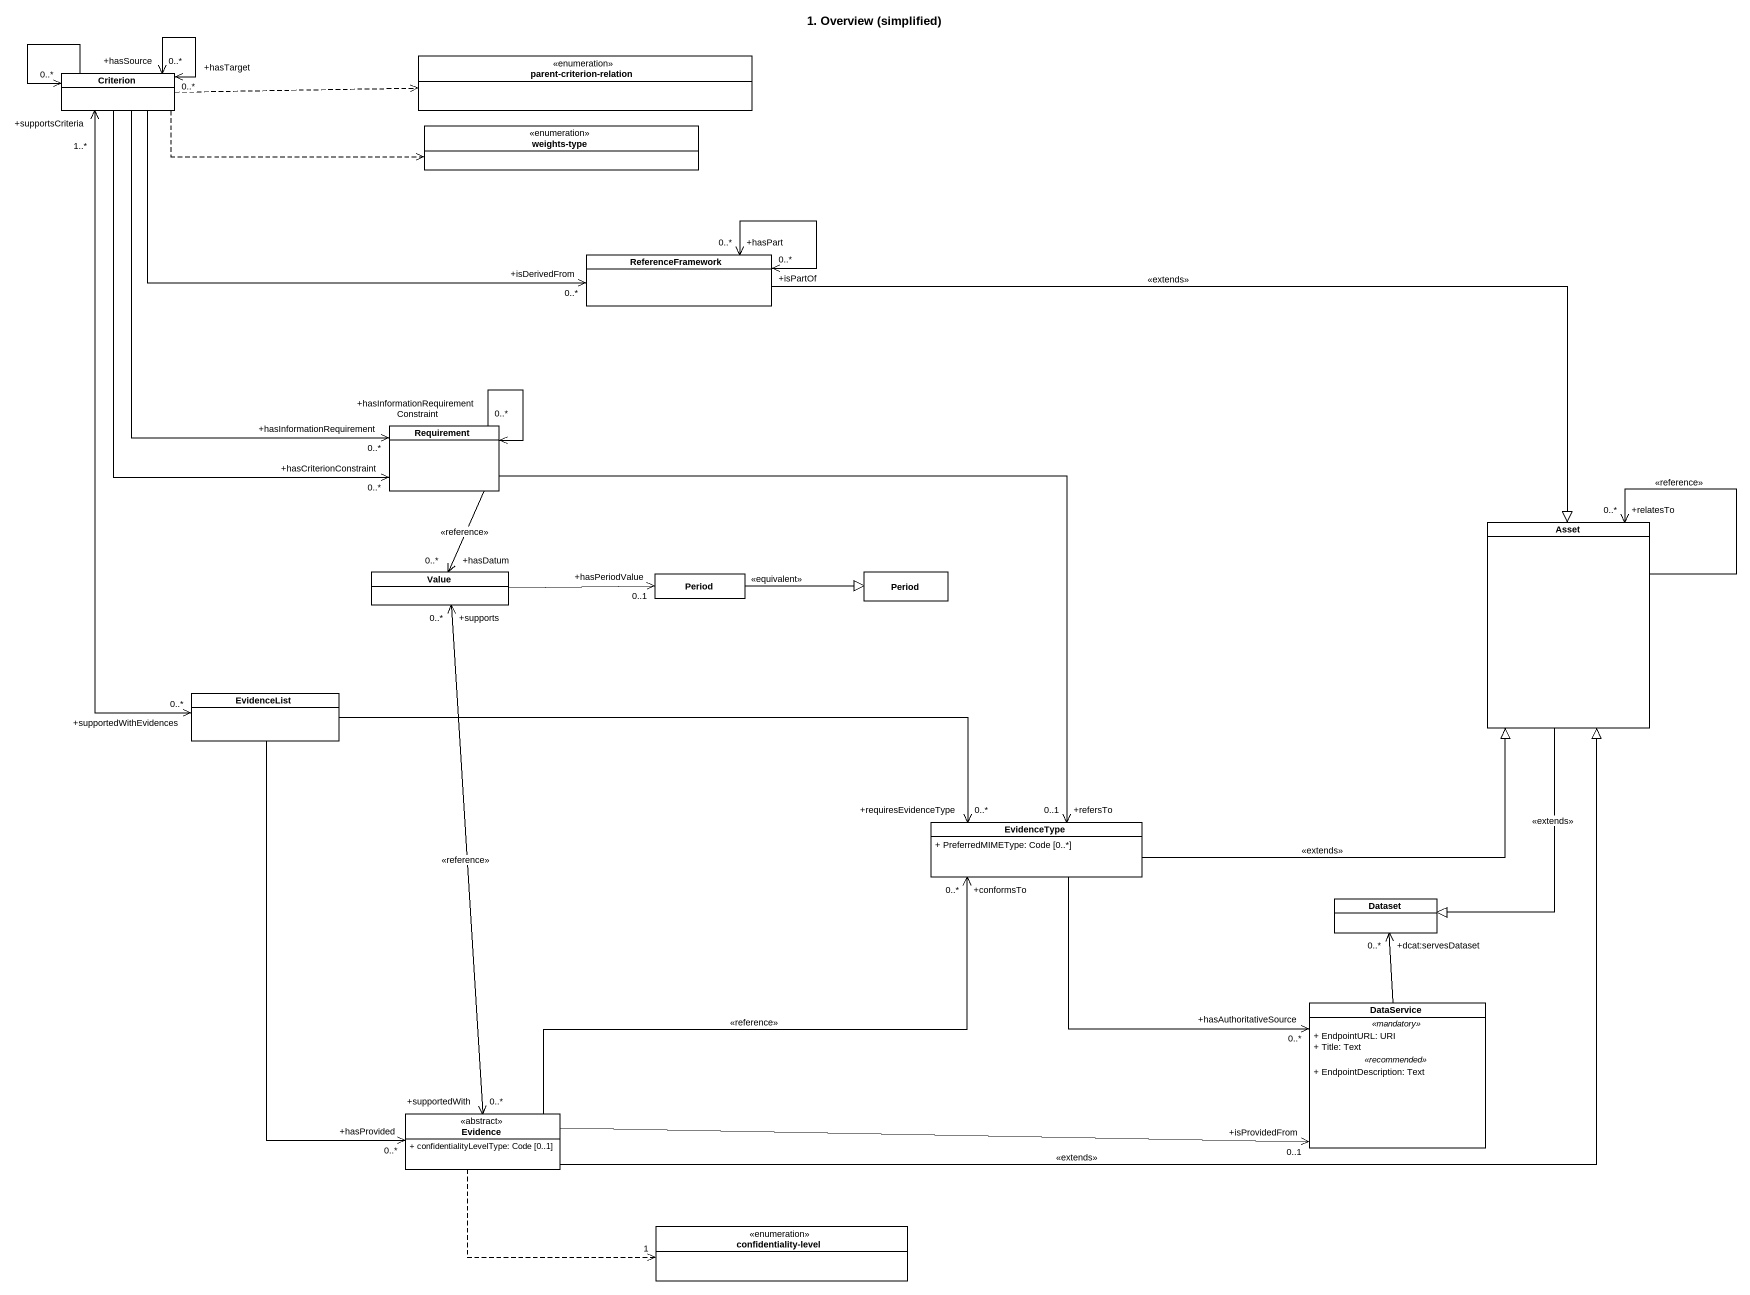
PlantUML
@startuml
title 1. Overview (simplified)
hide circle
hide empty members
skinparam classAttributeIconSize 0
class Criterion
enum "parent-criterion-relation" as parent_criterion_relation
enum "weights-type" as weights_type
class ReferenceFramework
class Requirement
class Asset
class Value
class Period
class "Period" as Period_2
class EvidenceList
class EvidenceType {
  + PreferredMIMEType: Code [0..*]
}
class Dataset
class DataService {
  .. <<mandatory>> ..
  + EndpointURL: URI
  + Title: Text
  .. <<recommended>> ..
  + EndpointDescription: Text
}
class Evidence <<abstract>> {
  + confidentialityLevelType: Code [0..1]
}
enum "confidentiality-level" as confidentiality_level
Criterion "+hasTarget\n0..*" <--> "+hasSource\n0..*" Criterion
Criterion --> "0..*" Criterion
Criterion .right.> parent_criterion_relation
Criterion .right.> weights_type
Criterion -right-> "+isDerivedFrom\n0..*" ReferenceFramework
Criterion --> "+hasCriterionConstraint\n0..*" Requirement
Criterion --> "+hasInformationRequirement\n0..*" Requirement
Criterion "+supportsCriteria\n1..*" <--> "+supportedWithEvidences\n0..*" EvidenceList
ReferenceFramework "+isPartOf\n0..*" <--> "+hasPart\n0..*" ReferenceFramework
ReferenceFramework -right-|> Asset : <<extends>>
Requirement <-- "+hasInformationRequirementConstraint\n0..*" Requirement
Requirement --> "+hasDatum\n0..*" Value : <<reference>>
Requirement --> "+refersTo\n0..1" EvidenceType
Asset --> "+relatesTo\n0..*" Asset : <<reference>>
Asset --|> Dataset : <<extends>>
Value -right-> "+hasPeriodValue\n0..1" Period
Value "+supports\n0..*" <--> "+supportedWith\n0..*" Evidence : <<reference>>
Period -right-|> Period_2 : <<equivalent>>
EvidenceList -right-> "+requiresEvidenceType\n0..*" EvidenceType
EvidenceList --> "+hasProvided\n0..*" Evidence
EvidenceType -right-|> Asset : <<extends>>
EvidenceType --> "+hasAuthoritativeSource\n0..*" DataService
DataService -up-> "+dcat:servesDataset\n0..*" Dataset
Evidence -right-|> Asset : <<extends>>
Evidence -right-> "+conformsTo\n0..*" EvidenceType : <<reference>>
Evidence -right-> "+isProvidedFrom\n0..1" DataService
Evidence .right.> "1" confidentiality_level
@enduml
